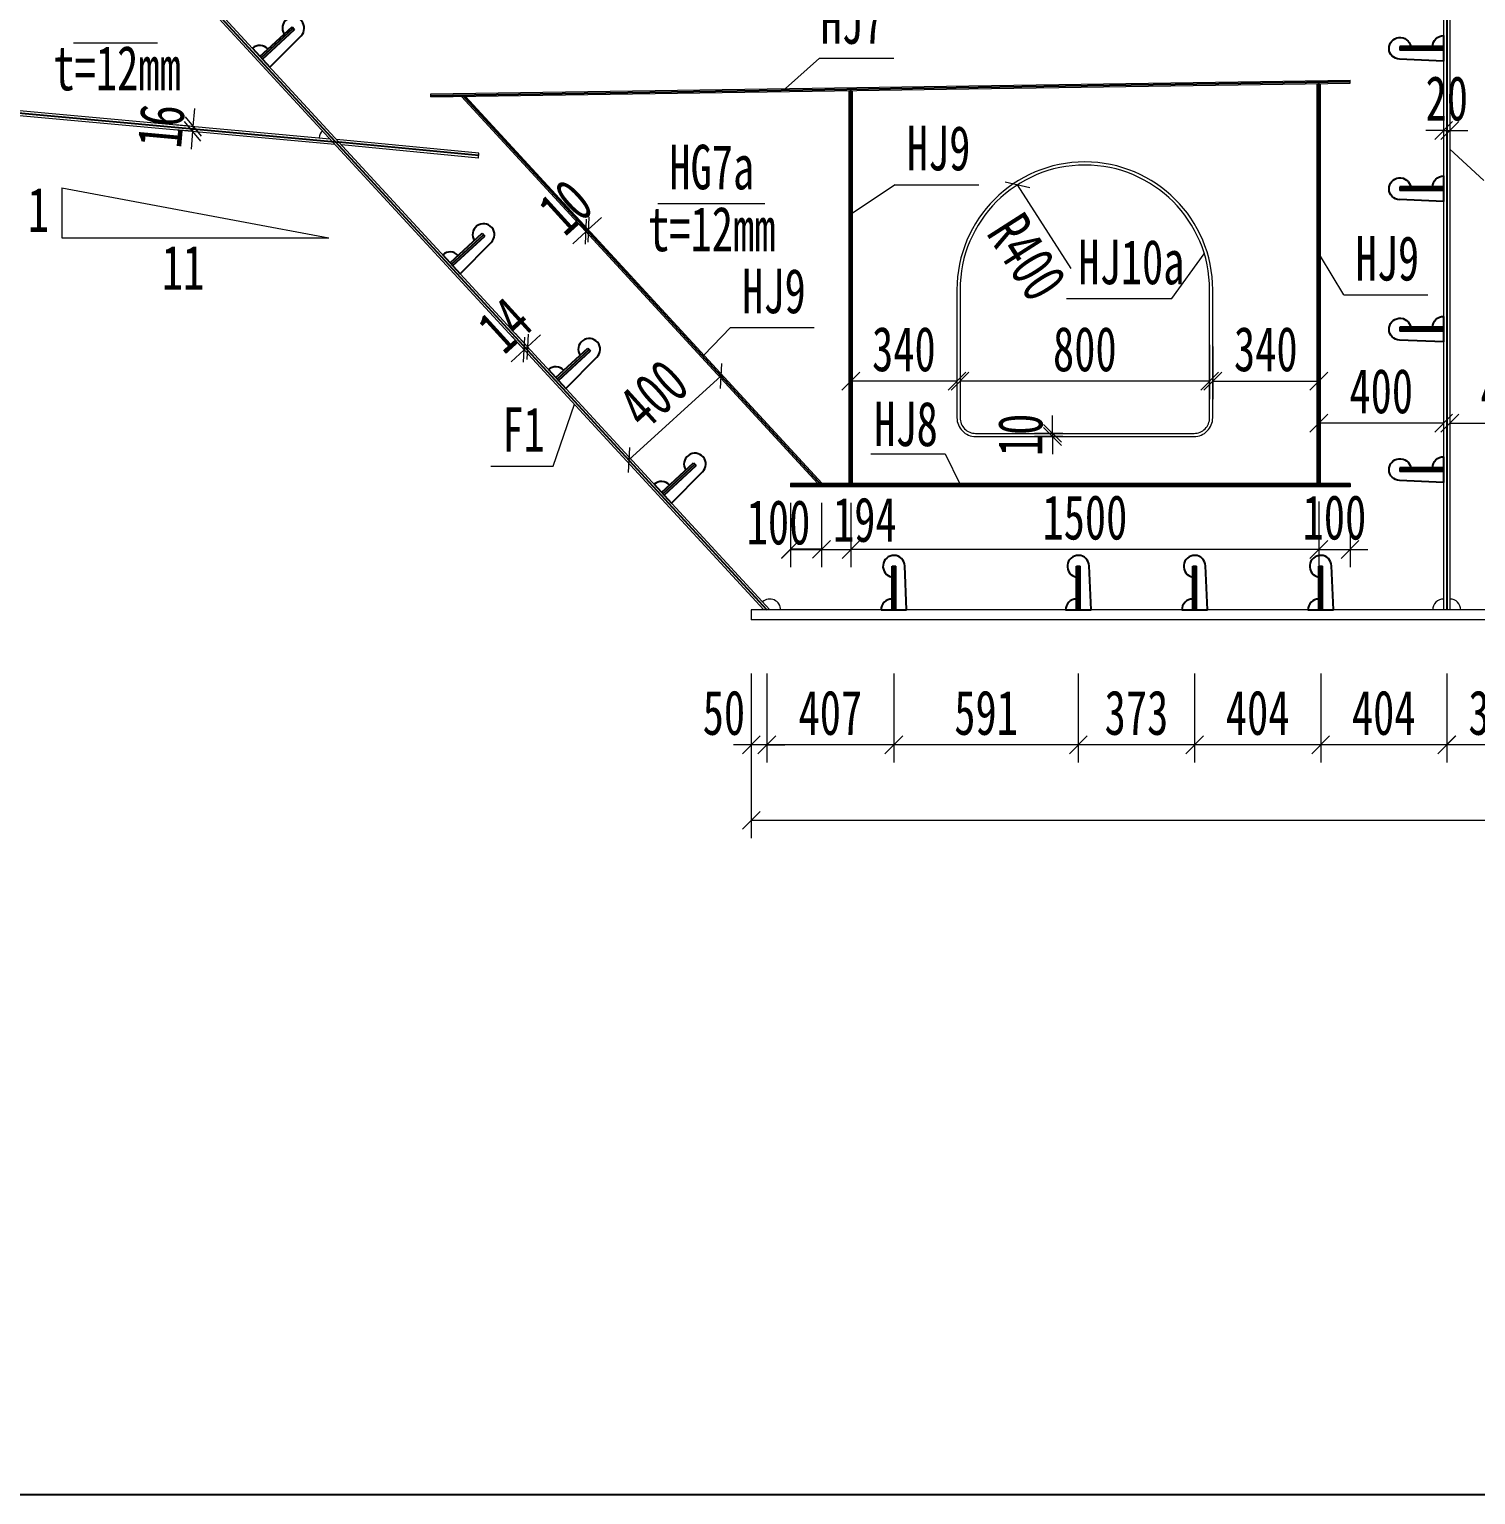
# Model space of a CAD drawing. Header units: millimetres. Extents: x 44597 to 300567, y -113054 to 73044.
# Drawn here: x 120877 to 125513, y -76511 to -71814 of the extents above; entities that cross this region are included whole.
import ezdxf
from ezdxf.enums import TextEntityAlignment as Align

# ---------------------------------------------------------------- set-up
doc = ezdxf.new("R2010")
doc.units = ezdxf.units.MM
doc.layers.get('Defpoints').update_dxf_attribs({"color": 8})
for name, color, linetype, lineweight in [('文字', 7, 'Continuous', 15), ('细实线', 4, 'Continuous', 15), ('钢板粗线', 1, 'Continuous', 25), ('钢板细线', 6, 'Continuous', 15)]:
    doc.layers.add(name, color=color, linetype=linetype, lineweight=lineweight)
doc.styles.add('111', font='', dxfattribs={"width": 0.7})
doc.styles.add('BM_Dim', font='', dxfattribs={"width": 0.85})
doc.styles.get('111').set_extended_font_data('仿宋_GB2312')
doc.styles.get('BM_Dim').set_extended_font_data('仿宋_GB2312')
doc.dimstyles.new('200', dxfattribs={"dimscale": 0, "dimtxt": 2.5, "dimasz": 1, "dimexe": 1, "dimexo": 1, "dimgap": 0.6, "dimtad": 1, "dimdec": 0, "dimdsep": 46, "dimtxsty": '111', "dimblk": 'OBLIQUE', "dimcen": 0, "dimclrd": 4, "dimclre": 4, "dimclrt": 4, "dimadec": 1, "dimazin": 2, "dimtfac": 1, "dimtdec": 0, "dimtix": 1, "dimtmove": 2, "dimatfit": 3, "dimfxl": 4, "dimfxlon": 1, "dimtolj": 1, "dimlwd": -1, "dimlwe": -1, "dimarcsym": 0})

# ---------------------------------------------------------------- blocks, each defined once
blk = doc.blocks.new('_Oblique')
at = {"color": 0, "linetype": 'ByBlock', "lineweight": -2}
blk.add_line((-0.5, -0.5), (0.5, 0.5), dxfattribs=at)
blk = doc.blocks.new('*D2415')
at = {"layer": 'Defpoints', "color": 0, "transparency": 16777216}
for p in [(125015.7, -73675.4), (125419.8, -73675.4), (125015.7, -74107.7)]:
    blk.add_point(p, dxfattribs=at)
at = {"layer": '细实线', "color": 4, "transparency": 16777216}
for p, q in [((125015.7, -73879.2), (125015.7, -74164.9)), ((125419.8, -73879.2), (125419.8, -74164.9)), ((125419.8, -74107.7), (125015.7, -74107.7))]:
    blk.add_line(p, q, dxfattribs=at)
at = {"layer": '细实线', "color": 4, "transparency": 16777216, "xscale": 57.14285714285715, "yscale": 57.14285714285715, "zscale": 57.14285714285715, "rotation": 180}
blk.add_blockref('_Oblique', (125015.7, -74107.7), dxfattribs=at)
at = {"layer": '细实线', "color": 4, "transparency": 16777216, "xscale": 57.14285714285715, "yscale": 57.14285714285715, "zscale": 57.14285714285715}
blk.add_blockref('_Oblique', (125419.8, -74107.7), dxfattribs=at)
at = {"layer": '细实线', "color": 4, "transparency": 16777216, "insert": (125217.8, -74005.5), "char_height": 142.86, "attachment_point": 5, "style": '111'}
blk.add_mtext('\\A1;404', dxfattribs=at)
blk = doc.blocks.new('*D2416')
at = {"layer": 'Defpoints', "color": 0, "transparency": 16777216}
for p in [(123190.6, -73707.4), (129257.9, -73695.8), (123190.6, -74349.9)]:
    blk.add_point(p, dxfattribs=at)
at = {"layer": '细实线', "color": 4, "transparency": 16777216}
for p, q in [((123190.6, -74121.3), (123190.6, -74407)), ((129257.9, -74121.3), (129257.9, -74407)), ((129257.9, -74349.9), (123190.6, -74349.9))]:
    blk.add_line(p, q, dxfattribs=at)
at = {"layer": '细实线', "color": 4, "transparency": 16777216, "xscale": 57.14285714285715, "yscale": 57.14285714285715, "zscale": 57.14285714285715, "rotation": 180}
blk.add_blockref('_Oblique', (123190.6, -74349.9), dxfattribs=at)
at = {"layer": '细实线', "color": 4, "transparency": 16777216, "xscale": 57.14285714285715, "yscale": 57.14285714285715, "zscale": 57.14285714285715}
blk.add_blockref('_Oblique', (129257.9, -74349.9), dxfattribs=at)
at = {"layer": '细实线', "color": 4, "transparency": 16777216, "insert": (126224.2, -74247.6), "char_height": 142.86, "attachment_point": 5, "style": '111'}
blk.add_mtext('\\A1;6067', dxfattribs=at)
blk = doc.blocks.new('*D2417')
at = {"layer": 'Defpoints', "color": 0, "transparency": 16777216}
for p in [(123315.9, -73275.4), (123415.9, -73275.4), (123315.9, -73480.9)]:
    blk.add_point(p, dxfattribs=at)
at = {"layer": '细实线', "color": 4, "transparency": 16777216}
for p, q in [((123315.9, -73332.5), (123315.9, -73538)), ((123415.9, -73332.5), (123415.9, -73538)), ((123415.9, -73480.9), (123315.9, -73480.9))]:
    blk.add_line(p, q, dxfattribs=at)
at = {"layer": '细实线', "color": 4, "transparency": 16777216, "xscale": 57.14285714285715, "yscale": 57.14285714285715, "zscale": 57.14285714285715, "rotation": 180}
blk.add_blockref('_Oblique', (123315.9, -73480.9), dxfattribs=at)
at = {"layer": '细实线', "color": 4, "transparency": 16777216, "xscale": 57.14285714285715, "yscale": 57.14285714285715, "zscale": 57.14285714285715}
blk.add_blockref('_Oblique', (123415.9, -73480.9), dxfattribs=at)
at = {"layer": '细实线', "color": 4, "transparency": 16777216, "insert": (123277.9, -73395.2), "char_height": 142.86, "attachment_point": 5, "style": '111'}
blk.add_mtext('\\A1;100', dxfattribs=at)
blk = doc.blocks.new('*D2421')
at = {"layer": 'Defpoints', "color": 0, "transparency": 16777216}
for p in [(124611.6, -73675.4), (125015.7, -73675.4), (124611.6, -74107.7)]:
    blk.add_point(p, dxfattribs=at)
at = {"layer": '细实线', "color": 4, "transparency": 16777216}
for p, q in [((124611.6, -73879.2), (124611.6, -74164.9)), ((125015.7, -73879.2), (125015.7, -74164.9)), ((125015.7, -74107.7), (124611.6, -74107.7))]:
    blk.add_line(p, q, dxfattribs=at)
at = {"layer": '细实线', "color": 4, "transparency": 16777216, "xscale": 57.14285714285715, "yscale": 57.14285714285715, "zscale": 57.14285714285715, "rotation": 180}
blk.add_blockref('_Oblique', (124611.6, -74107.7), dxfattribs=at)
at = {"layer": '细实线', "color": 4, "transparency": 16777216, "xscale": 57.14285714285715, "yscale": 57.14285714285715, "zscale": 57.14285714285715}
blk.add_blockref('_Oblique', (125015.7, -74107.7), dxfattribs=at)
at = {"layer": '细实线', "color": 4, "transparency": 16777216, "insert": (124813.7, -74005.5), "char_height": 142.86, "attachment_point": 5, "style": '111'}
blk.add_mtext('\\A1;404', dxfattribs=at)
blk = doc.blocks.new('12-140加劲 有过焊孔')
at = {"layer": 'Defpoints'}
blk.add_line((0, 0), (0, 140), dxfattribs=at)
at = {"layer": '钢板粗线', "color": 7}
for p, q in [((41, 0), (35, 141.5)), ((-6, 0), (-6, 140)), ((-6, 140), (6, 140)), ((6, 0), (6, 140)), ((-41, 0), (41, 0))]:
    blk.add_line(p, q, dxfattribs=at)
for centre, start, end in [((0, 140), 2.441, 260.1291), ((-6, 0), 90, 180)]:
    blk.add_arc(centre, 35, start, end, dxfattribs=at)
blk = doc.blocks.new('14-160加劲 有过焊孔')
at = {"layer": 'Defpoints'}
blk.add_line((38609.4, 31489.3), (38609.4, 31629.3), dxfattribs=at)
at = {"layer": '钢板粗线', "color": 7}
for p, q in [((38603.4, 31489.3), (38603.4, 31629.3)), ((38603.4, 31629.3), (38615.4, 31629.3)), ((38615.4, 31489.3), (38615.4, 31629.3)), ((38650.4, 31489.3), (38644.3, 31630.8)), ((38568.4, 31489.3), (38650.4, 31489.3))]:
    blk.add_line(p, q, dxfattribs=at)
for centre, start, end in [((38609.4, 31629.3), 2.441, 260.1291), ((38603.4, 31489.3), 90, 180)]:
    blk.add_arc(centre, 35, start, end, dxfattribs=at)
blk = doc.blocks.new('*D2426')
at = {"layer": 'Defpoints', "color": 0, "transparency": 16777216}
for p in [(122473.1, -72831.8), (122484, -72843.7), (122473.6, -72853.1)]:
    blk.add_point(p, dxfattribs=at)
at = {"layer": '细实线', "color": 4, "transparency": 16777216}
for p, q in [((122462.8, -72841.2), (122424.3, -72798.9)), ((122473.1, -72831.8), (122434.7, -72789.5)), ((122473.1, -72831.8), (122515.4, -72793.3)), ((122462.8, -72841.2), (122420.5, -72879.7)), ((122462.8, -72841.2), (122473.1, -72831.8))]:
    blk.add_line(p, q, dxfattribs=at)
at = {"layer": '细实线', "color": 4, "transparency": 16777216, "xscale": 57.14285714285715, "yscale": 57.14285714285715, "zscale": 57.14285714285715}
for p, rotation in [((122462.8, -72841.2), 42.30941180379739), ((122473.1, -72831.8), 222.3094118037974)]:
    blk.add_blockref('_Oblique', p, dxfattribs=dict(at, rotation=rotation))
at = {"layer": '细实线', "color": 4, "transparency": 16777216, "insert": (122400.2, -72762), "char_height": 142.86, "attachment_point": 5, "rotation": 42.3094, "style": '111'}
blk.add_mtext('\\A1;14', dxfattribs=at)
blk = doc.blocks.new('*D2427')
at = {"layer": 'Defpoints', "color": 0, "transparency": 16777216}
for p in [(122668.3, -72456.1), (122678.9, -72482.6), (122686.3, -72475.9)]:
    blk.add_point(p, dxfattribs=at)
at = {"layer": '细实线', "color": 4, "transparency": 16777216}
for p, q in [((122660.9, -72462.9), (122622.4, -72420.6)), ((122668.3, -72456.1), (122629.8, -72413.9)), ((122668.3, -72456.1), (122710.6, -72417.7)), ((122660.9, -72462.9), (122618.7, -72501.4)), ((122660.9, -72462.9), (122668.3, -72456.1))]:
    blk.add_line(p, q, dxfattribs=at)
at = {"layer": '细实线', "color": 4, "transparency": 16777216, "xscale": 57.14285714285715, "yscale": 57.14285714285715, "zscale": 57.14285714285715}
for p, rotation in [((122660.9, -72462.9), 42.3190985113926), ((122668.3, -72456.1), 222.3190985113926)]:
    blk.add_blockref('_Oblique', p, dxfattribs=dict(at, rotation=rotation))
at = {"layer": '细实线', "color": 4, "transparency": 16777216, "insert": (122595.8, -72383.9), "char_height": 142.86, "attachment_point": 5, "rotation": 42.3191, "style": '111'}
blk.add_mtext('\\A1;10', dxfattribs=at)
blk = doc.blocks.new('*D2428')
at = {"layer": 'Defpoints', "color": 0, "transparency": 16777216}
for p in [(123093.9, -72925.4), (123134.8, -72970.3), (122839.1, -73239.6)]:
    blk.add_point(p, dxfattribs=at)
at = {"layer": '细实线', "color": 4, "transparency": 16777216}
for p, q in [((123096.3, -72928.1), (123055.4, -72883.2)), ((122798.2, -73194.6), (123093.9, -72925.4)), ((122800.6, -73197.3), (122759.7, -73152.4))]:
    blk.add_line(p, q, dxfattribs=at)
at = {"layer": '细实线', "color": 4, "transparency": 16777216, "xscale": 57.14285714285715, "yscale": 57.14285714285715, "zscale": 57.14285714285715}
for p, rotation in [((123093.9, -72925.4), 42.31909851126888), ((122798.2, -73194.6), 222.3190985112689)]:
    blk.add_blockref('_Oblique', p, dxfattribs=dict(at, rotation=rotation))
at = {"layer": '细实线', "color": 4, "transparency": 16777216, "insert": (122877.2, -72984.4), "char_height": 142.86, "attachment_point": 5, "rotation": 42.3191, "style": '111'}
blk.add_mtext('\\A1;400', dxfattribs=at)
blk = doc.blocks.new('*D2429')
at = {"layer": 'Defpoints', "color": 0, "transparency": 16777216}
for p in [(123190.6, -73675.4), (123240.6, -73675.4), (123190.6, -74107.7)]:
    blk.add_point(p, dxfattribs=at)
at = {"layer": '细实线', "color": 4, "transparency": 16777216}
for p, q in [((123190.6, -73879.2), (123190.6, -74164.9)), ((123240.6, -73879.2), (123240.6, -74164.9)), ((123190.6, -74107.7), (123133.4, -74107.7)), ((123240.6, -74107.7), (123190.6, -74107.7)), ((123240.6, -74107.7), (123297.7, -74107.7))]:
    blk.add_line(p, q, dxfattribs=at)
at = {"layer": '细实线', "color": 4, "transparency": 16777216, "xscale": 57.14285714285715, "yscale": 57.14285714285715, "zscale": 57.14285714285715}
blk.add_blockref('_Oblique', (123190.6, -74107.7), dxfattribs=at)
at = {"layer": '细实线', "color": 4, "transparency": 16777216, "xscale": 57.14285714285715, "yscale": 57.14285714285715, "zscale": 57.14285714285715, "rotation": 180}
blk.add_blockref('_Oblique', (123240.6, -74107.7), dxfattribs=at)
at = {"layer": '细实线', "color": 4, "transparency": 16777216, "insert": (123102.9, -74005.5), "char_height": 142.86, "attachment_point": 5, "style": '111'}
blk.add_mtext('\\A1;50', dxfattribs=at)
blk = doc.blocks.new('*D2434')
at = {"layer": 'Defpoints', "color": 0, "transparency": 16777216}
for p in [(121400.1, -72141.3), (121431.1, -72144.1), (121432.5, -72128.2)]:
    blk.add_point(p, dxfattribs=at)
at = {"layer": '细实线', "color": 4, "transparency": 16777216}
for p, q in [((121401.5, -72125.4), (121406.7, -72068.5)), ((121400.1, -72141.3), (121343.2, -72136.1)), ((121401.5, -72125.4), (121344.6, -72120.2)), ((121400.1, -72141.3), (121394.9, -72198.2)), ((121401.5, -72125.4), (121400.1, -72141.3))]:
    blk.add_line(p, q, dxfattribs=at)
at = {"layer": '细实线', "color": 4, "transparency": 16777216, "xscale": 57.14285714285715, "yscale": 57.14285714285715, "zscale": 57.14285714285715}
for p, rotation in [((121401.5, -72125.4), 264.7955185572365), ((121400.1, -72141.3), 84.79551855723649)]:
    blk.add_blockref('_Oblique', p, dxfattribs=dict(at, rotation=rotation))
at = {"layer": '细实线', "color": 4, "transparency": 16777216, "insert": (121299, -72124.1), "char_height": 142.86, "attachment_point": 5, "rotation": 84.7955, "style": '111'}
blk.add_mtext('\\A1;16', dxfattribs=at)
blk = doc.blocks.new('*D2440')
at = {"layer": 'Defpoints', "color": 0, "transparency": 16777216}
for p in [(125009.8, -73270.4), (123510.1, -73275.4), (123510.1, -73481.7)]:
    blk.add_point(p, dxfattribs=at)
at = {"layer": '细实线', "color": 4, "transparency": 16777216}
for p, q in [((123510.1, -73332.5), (123510.1, -73538.8)), ((125009.8, -73327.5), (125009.8, -73538.8)), ((125009.8, -73481.7), (123510.1, -73481.7))]:
    blk.add_line(p, q, dxfattribs=at)
at = {"layer": '细实线', "color": 4, "transparency": 16777216, "xscale": 57.14285714285715, "yscale": 57.14285714285715, "zscale": 57.14285714285715, "rotation": 180}
blk.add_blockref('_Oblique', (123510.1, -73481.7), dxfattribs=at)
at = {"layer": '细实线', "color": 4, "transparency": 16777216, "xscale": 57.14285714285715, "yscale": 57.14285714285715, "zscale": 57.14285714285715}
blk.add_blockref('_Oblique', (125009.8, -73481.7), dxfattribs=at)
at = {"layer": '细实线', "color": 4, "transparency": 16777216, "insert": (124259.9, -73379.4), "char_height": 142.86, "attachment_point": 5, "style": '111'}
blk.add_mtext('\\A1;1500', dxfattribs=at)
blk = doc.blocks.new('*D2441')
at = {"layer": 'Defpoints', "color": 0, "transparency": 16777216}
for p in [(123315.9, -73275.4), (123510.1, -73275.4), (123510.1, -73481.7)]:
    blk.add_point(p, dxfattribs=at)
at = {"layer": '细实线', "color": 4, "transparency": 16777216}
for p, q in [((123315.9, -73332.5), (123315.9, -73538.8)), ((123510.1, -73332.5), (123510.1, -73538.8)), ((123315.9, -73481.7), (123510.1, -73481.7))]:
    blk.add_line(p, q, dxfattribs=at)
at = {"layer": '细实线', "color": 4, "transparency": 16777216, "xscale": 57.14285714285715, "yscale": 57.14285714285715, "zscale": 57.14285714285715, "rotation": 180}
blk.add_blockref('_Oblique', (123315.9, -73481.7), dxfattribs=at)
at = {"layer": '细实线', "color": 4, "transparency": 16777216, "xscale": 57.14285714285715, "yscale": 57.14285714285715, "zscale": 57.14285714285715}
blk.add_blockref('_Oblique', (123510.1, -73481.7), dxfattribs=at)
at = {"layer": '细实线', "color": 4, "transparency": 16777216, "insert": (123554.7, -73386.8), "char_height": 142.86, "attachment_point": 5, "style": '111'}
blk.add_mtext('\\A1;194', dxfattribs=at)
blk = doc.blocks.new('*D2442')
at = {"layer": 'Defpoints', "color": 0, "transparency": 16777216}
for p in [(124238.8, -73675.4), (124611.6, -73675.4), (124238.8, -74107.7)]:
    blk.add_point(p, dxfattribs=at)
at = {"layer": '细实线', "color": 4, "transparency": 16777216}
for p, q in [((124238.8, -73879.2), (124238.8, -74164.9)), ((124611.6, -73879.2), (124611.6, -74164.9)), ((124611.6, -74107.7), (124238.8, -74107.7))]:
    blk.add_line(p, q, dxfattribs=at)
at = {"layer": '细实线', "color": 4, "transparency": 16777216, "xscale": 57.14285714285715, "yscale": 57.14285714285715, "zscale": 57.14285714285715, "rotation": 180}
blk.add_blockref('_Oblique', (124238.8, -74107.7), dxfattribs=at)
at = {"layer": '细实线', "color": 4, "transparency": 16777216, "xscale": 57.14285714285715, "yscale": 57.14285714285715, "zscale": 57.14285714285715}
blk.add_blockref('_Oblique', (124611.6, -74107.7), dxfattribs=at)
at = {"layer": '细实线', "color": 4, "transparency": 16777216, "insert": (124425.2, -74005.5), "char_height": 142.86, "attachment_point": 5, "style": '111'}
blk.add_mtext('\\A1;373', dxfattribs=at)
blk = doc.blocks.new('*D2443')
at = {"layer": 'Defpoints', "color": 0, "transparency": 16777216}
for p in [(123647.7, -73675.4), (124238.8, -73675.4), (123647.7, -74107.7)]:
    blk.add_point(p, dxfattribs=at)
at = {"layer": '细实线', "color": 4, "transparency": 16777216}
for p, q in [((123647.7, -73879.2), (123647.7, -74164.9)), ((124238.8, -73879.2), (124238.8, -74164.9)), ((124238.8, -74107.7), (123647.7, -74107.7))]:
    blk.add_line(p, q, dxfattribs=at)
at = {"layer": '细实线', "color": 4, "transparency": 16777216, "xscale": 57.14285714285715, "yscale": 57.14285714285715, "zscale": 57.14285714285715, "rotation": 180}
blk.add_blockref('_Oblique', (123647.7, -74107.7), dxfattribs=at)
at = {"layer": '细实线', "color": 4, "transparency": 16777216, "xscale": 57.14285714285715, "yscale": 57.14285714285715, "zscale": 57.14285714285715}
blk.add_blockref('_Oblique', (124238.8, -74107.7), dxfattribs=at)
at = {"layer": '细实线', "color": 4, "transparency": 16777216, "insert": (123943.3, -74005.5), "char_height": 142.86, "attachment_point": 5, "style": '111'}
blk.add_mtext('\\A1;591', dxfattribs=at)
blk = doc.blocks.new('*D2444')
at = {"layer": 'Defpoints', "color": 0, "transparency": 16777216}
for p in [(123240.6, -73675.4), (123647.7, -73675.4), (123240.6, -74107.7)]:
    blk.add_point(p, dxfattribs=at)
at = {"layer": '细实线', "color": 4, "transparency": 16777216}
for p, q in [((123240.6, -73879.2), (123240.6, -74164.9)), ((123647.7, -73879.2), (123647.7, -74164.9)), ((123647.7, -74107.7), (123240.6, -74107.7))]:
    blk.add_line(p, q, dxfattribs=at)
at = {"layer": '细实线', "color": 4, "transparency": 16777216, "xscale": 57.14285714285715, "yscale": 57.14285714285715, "zscale": 57.14285714285715, "rotation": 180}
blk.add_blockref('_Oblique', (123240.6, -74107.7), dxfattribs=at)
at = {"layer": '细实线', "color": 4, "transparency": 16777216, "xscale": 57.14285714285715, "yscale": 57.14285714285715, "zscale": 57.14285714285715}
blk.add_blockref('_Oblique', (123647.7, -74107.7), dxfattribs=at)
at = {"layer": '细实线', "color": 4, "transparency": 16777216, "insert": (123444.1, -74005.5), "char_height": 142.86, "attachment_point": 5, "style": '111'}
blk.add_mtext('\\A1;407', dxfattribs=at)
blk = doc.blocks.new('*D2492')
at = {"layer": 'Defpoints', "color": 0, "transparency": 16777216}
for p in [(-4854.9, -1429.4), (-4454.9, -1429.4), (-4454.9, -1668.6)]:
    blk.add_point(p, dxfattribs=at)
at = {"layer": '细实线', "color": 4, "transparency": 16777216}
for p, q in [((-4854.9, -1486.6), (-4854.9, -1725.7)), ((-4454.9, -1486.6), (-4454.9, -1725.7)), ((-4854.9, -1668.6), (-4454.9, -1668.6))]:
    blk.add_line(p, q, dxfattribs=at)
at = {"layer": '细实线', "color": 4, "transparency": 16777216, "xscale": 57.14285714285715, "yscale": 57.14285714285715, "zscale": 57.14285714285715, "rotation": 180}
blk.add_blockref('_Oblique', (-4854.9, -1668.6), dxfattribs=at)
at = {"layer": '细实线', "color": 4, "transparency": 16777216, "xscale": 57.14285714285715, "yscale": 57.14285714285715, "zscale": 57.14285714285715}
blk.add_blockref('_Oblique', (-4454.9, -1668.6), dxfattribs=at)
at = {"layer": '细实线', "color": 4, "transparency": 16777216, "insert": (-4654.9, -1566.3), "char_height": 142.86, "attachment_point": 5, "style": '111'}
blk.add_mtext('\\A1;400', dxfattribs=at)
blk = doc.blocks.new('*D2493')
at = {"layer": 'Defpoints', "color": 0, "transparency": 16777216}
for p in [(-4874.9, -671.8), (-4854.9, -679.2), (-4854.9, -730.4)]:
    blk.add_point(p, dxfattribs=at)
at = {"layer": '细实线', "color": 4, "transparency": 16777216}
for p, q in [((-4874.9, -730.4), (-4932.1, -730.4)), ((-4874.9, -729), (-4874.9, -787.5)), ((-4874.9, -730.4), (-4854.9, -730.4)), ((-4854.9, -730.4), (-4854.9, -787.5)), ((-4854.9, -730.4), (-4797.8, -730.4))]:
    blk.add_line(p, q, dxfattribs=at)
at = {"layer": '细实线', "color": 4, "transparency": 16777216, "xscale": 57.14285714285715, "yscale": 57.14285714285715, "zscale": 57.14285714285715}
blk.add_blockref('_Oblique', (-4874.9, -730.4), dxfattribs=at)
at = {"layer": '细实线', "color": 4, "transparency": 16777216, "xscale": 57.14285714285715, "yscale": 57.14285714285715, "zscale": 57.14285714285715, "rotation": 180}
blk.add_blockref('_Oblique', (-4854.9, -730.4), dxfattribs=at)
at = {"layer": '细实线', "color": 4, "transparency": 16777216, "insert": (-4864.9, -628.1), "char_height": 142.86, "attachment_point": 5, "style": '111'}
blk.add_mtext('\\A1;20', dxfattribs=at)
blk = doc.blocks.new('*D2494')
at = {"layer": 'Defpoints', "color": 0, "transparency": 16777216}
for p in [(-4864.9, -2267.1), (-4521.9, -2267.1), (-4864.9, -2699.4)]:
    blk.add_point(p, dxfattribs=at)
at = {"layer": '细实线', "color": 4, "transparency": 16777216}
for p, q in [((-4864.9, -2470.8), (-4864.9, -2756.6)), ((-4521.9, -2470.8), (-4521.9, -2756.6)), ((-4521.9, -2699.4), (-4864.9, -2699.4))]:
    blk.add_line(p, q, dxfattribs=at)
at = {"layer": '细实线', "color": 4, "transparency": 16777216, "xscale": 57.14285714285715, "yscale": 57.14285714285715, "zscale": 57.14285714285715, "rotation": 180}
blk.add_blockref('_Oblique', (-4864.9, -2699.4), dxfattribs=at)
at = {"layer": '细实线', "color": 4, "transparency": 16777216, "xscale": 57.14285714285715, "yscale": 57.14285714285715, "zscale": 57.14285714285715}
blk.add_blockref('_Oblique', (-4521.9, -2699.4), dxfattribs=at)
at = {"layer": '细实线', "color": 4, "transparency": 16777216, "insert": (-4693.4, -2597.2), "char_height": 142.86, "attachment_point": 5, "style": '111'}
blk.add_mtext('\\A1;343', dxfattribs=at)
blk = doc.blocks.new('*D2451')
at = {"layer": 'Defpoints', "color": 0, "transparency": 16777216}
for p in [(125009.8, -73275.4), (125109.8, -73275.4), (125109.8, -73481.7)]:
    blk.add_point(p, dxfattribs=at)
at = {"layer": '细实线', "color": 4, "transparency": 16777216}
for p, q in [((125009.8, -73332.5), (125009.8, -73538.8)), ((125109.8, -73332.5), (125109.8, -73538.8)), ((125009.8, -73481.7), (124952.7, -73481.7)), ((125009.8, -73481.7), (125109.8, -73481.7)), ((125109.8, -73481.7), (125167, -73481.7))]:
    blk.add_line(p, q, dxfattribs=at)
at = {"layer": '细实线', "color": 4, "transparency": 16777216, "xscale": 57.14285714285715, "yscale": 57.14285714285715, "zscale": 57.14285714285715}
blk.add_blockref('_Oblique', (125009.8, -73481.7), dxfattribs=at)
at = {"layer": '细实线', "color": 4, "transparency": 16777216, "xscale": 57.14285714285715, "yscale": 57.14285714285715, "zscale": 57.14285714285715, "rotation": 180}
blk.add_blockref('_Oblique', (125109.8, -73481.7), dxfattribs=at)
at = {"layer": '细实线', "color": 4, "transparency": 16777216, "insert": (125059.8, -73379.4), "char_height": 142.86, "attachment_point": 5, "style": '111'}
blk.add_mtext('\\A1;100', dxfattribs=at)
blk = doc.blocks.new('*D2455')
at = {"layer": 'Defpoints', "color": 0, "transparency": 16777216}
for p in [(124669.8, -72773.4), (125009.8, -72767.1), (125009.8, -72942.3)]:
    blk.add_point(p, dxfattribs=at)
at = {"layer": '细实线', "color": 4, "transparency": 16777216}
for p, q in [((124669.8, -72830.6), (124669.8, -72999.5)), ((125009.8, -72824.2), (125009.8, -72999.5)), ((124669.8, -72942.3), (125009.8, -72942.3))]:
    blk.add_line(p, q, dxfattribs=at)
at = {"layer": '细实线', "color": 4, "transparency": 16777216, "xscale": 57.14285714285715, "yscale": 57.14285714285715, "zscale": 57.14285714285715, "rotation": 180}
blk.add_blockref('_Oblique', (124669.8, -72942.3), dxfattribs=at)
at = {"layer": '细实线', "color": 4, "transparency": 16777216, "xscale": 57.14285714285715, "yscale": 57.14285714285715, "zscale": 57.14285714285715}
blk.add_blockref('_Oblique', (125009.8, -72942.3), dxfattribs=at)
at = {"layer": '细实线', "color": 4, "transparency": 16777216, "insert": (124839.8, -72840.1), "char_height": 142.86, "attachment_point": 5, "style": '111'}
blk.add_mtext('\\A1;340', dxfattribs=at)
blk = doc.blocks.new('*D2456')
at = {"layer": 'Defpoints', "color": 0, "transparency": 16777216}
for p in [(123859.8, -72775), (124659.8, -72768.7), (123859.8, -72942.3)]:
    blk.add_point(p, dxfattribs=at)
at = {"layer": '细实线', "color": 4, "transparency": 16777216}
for p, q in [((123859.8, -72832.1), (123859.8, -72999.5)), ((124659.8, -72825.8), (124659.8, -72999.5)), ((124659.8, -72942.3), (123859.8, -72942.3))]:
    blk.add_line(p, q, dxfattribs=at)
at = {"layer": '细实线', "color": 4, "transparency": 16777216, "xscale": 57.14285714285715, "yscale": 57.14285714285715, "zscale": 57.14285714285715, "rotation": 180}
blk.add_blockref('_Oblique', (123859.8, -72942.3), dxfattribs=at)
at = {"layer": '细实线', "color": 4, "transparency": 16777216, "xscale": 57.14285714285715, "yscale": 57.14285714285715, "zscale": 57.14285714285715}
blk.add_blockref('_Oblique', (124659.8, -72942.3), dxfattribs=at)
at = {"layer": '细实线', "color": 4, "transparency": 16777216, "insert": (124259.8, -72840.1), "char_height": 142.86, "attachment_point": 5, "style": '111'}
blk.add_mtext('\\A1;800', dxfattribs=at)
blk = doc.blocks.new('*D2457')
at = {"layer": 'Defpoints', "color": 0, "transparency": 16777216}
for p in [(123509.8, -72767.1), (123849.8, -72773.4), (123509.8, -72942.3)]:
    blk.add_point(p, dxfattribs=at)
at = {"layer": '细实线', "color": 4, "transparency": 16777216}
for p, q in [((123509.8, -72824.2), (123509.8, -72999.5)), ((123849.8, -72830.6), (123849.8, -72999.5)), ((123849.8, -72942.3), (123509.8, -72942.3))]:
    blk.add_line(p, q, dxfattribs=at)
at = {"layer": '细实线', "color": 4, "transparency": 16777216, "xscale": 57.14285714285715, "yscale": 57.14285714285715, "zscale": 57.14285714285715, "rotation": 180}
blk.add_blockref('_Oblique', (123509.8, -72942.3), dxfattribs=at)
at = {"layer": '细实线', "color": 4, "transparency": 16777216, "xscale": 57.14285714285715, "yscale": 57.14285714285715, "zscale": 57.14285714285715}
blk.add_blockref('_Oblique', (123849.8, -72942.3), dxfattribs=at)
at = {"layer": '细实线', "color": 4, "transparency": 16777216, "insert": (123679.8, -72840.1), "char_height": 142.86, "attachment_point": 5, "style": '111'}
blk.add_mtext('\\A1;340', dxfattribs=at)
blk = doc.blocks.new('*D2458')
at = {"layer": 'Defpoints', "color": 0, "transparency": 16777216}
for p in [(124155.9, -73119.4), (124246, -73109.4), (124246, -73119.4)]:
    blk.add_point(p, dxfattribs=at)
at = {"layer": '细实线', "color": 4, "transparency": 16777216}
for p, q in [((124155.9, -73109.4), (124155.9, -73052.3)), ((124188.8, -73109.4), (124098.7, -73109.4)), ((124188.8, -73119.4), (124098.7, -73119.4)), ((124155.9, -73109.4), (124155.9, -73119.4)), ((124155.9, -73119.4), (124155.9, -73176.5))]:
    blk.add_line(p, q, dxfattribs=at)
at = {"layer": '细实线', "color": 4, "transparency": 16777216, "xscale": 57.14285714285715, "yscale": 57.14285714285715, "zscale": 57.14285714285715}
for p, rotation in [((124155.9, -73109.4), 270), ((124155.9, -73119.4), 90)]:
    blk.add_blockref('_Oblique', p, dxfattribs=dict(at, rotation=rotation))
at = {"layer": '细实线', "color": 4, "transparency": 16777216, "insert": (124053.6, -73114.4), "char_height": 142.86, "attachment_point": 5, "rotation": 90, "style": '111'}
blk.add_mtext('\\A1;10', dxfattribs=at)
blk = doc.blocks.new('*D2459')
at = {"layer": 'Defpoints', "color": 0, "transparency": 16777216}
for p in [(125009.8, -72794), (125409.8, -72829.3), (125009.8, -73076.9)]:
    blk.add_point(p, dxfattribs=at)
at = {"layer": '细实线', "color": 4, "transparency": 16777216}
for p, q in [((125009.8, -72851.2), (125009.8, -73134.1)), ((125409.8, -72886.4), (125409.8, -73134.1)), ((125409.8, -73076.9), (125009.8, -73076.9))]:
    blk.add_line(p, q, dxfattribs=at)
at = {"layer": '细实线', "color": 4, "transparency": 16777216, "xscale": 57.14285714285715, "yscale": 57.14285714285715, "zscale": 57.14285714285715, "rotation": 180}
blk.add_blockref('_Oblique', (125009.8, -73076.9), dxfattribs=at)
at = {"layer": '细实线', "color": 4, "transparency": 16777216, "xscale": 57.14285714285715, "yscale": 57.14285714285715, "zscale": 57.14285714285715}
blk.add_blockref('_Oblique', (125409.8, -73076.9), dxfattribs=at)
at = {"layer": '细实线', "color": 4, "transparency": 16777216, "insert": (125209.8, -72974.7), "char_height": 142.86, "attachment_point": 5, "style": '111'}
blk.add_mtext('\\A1;400', dxfattribs=at)
blk = doc.blocks.new('eee')
at = {"layer": 'Defpoints', "color": 8}
blk.add_line((-4864.9, -88.3), (-4864.9, -2267.1), dxfattribs=at)
at = {"layer": '细实线'}
blk.add_line((-4746.6, -890.1), (-4854.9, -790.5), dxfattribs=at)
at = {"layer": '钢板细线', "color": 3}
for p, q in [((-4874.9, -88.2), (-4874.9, -2267.1)), ((-4854.9, -88.3), (-4854.9, -2267.1))]:
    blk.add_line(p, q, dxfattribs=at)
at = {"layer": '钢板细线'}
for centre, start, end in [((-4874.9, -2267.1), 90, 180), ((-4854.9, -2267.1), 0, 90)]:
    blk.add_arc(centre, 35, start, end, dxfattribs=at)
at = {"layer": '钢板细线', "xscale": -1}
for p, rotation in [((26614.4, 38142.3), 90.0000000000042), ((26614.4, 37692.3), 90.0000000000042), ((26614.4, 37242.3), 90.0000000000042), ((26614.4, 36792.3), 90.00000000000422)]:
    blk.add_blockref('14-160加劲 有过焊孔', p, dxfattribs=dict(at, rotation=rotation))
at = {"layer": '细实线'}
for base, p1, p2, picture, middle in [((-4854.9, -730.4), (-4874.9, -671.8), (-4854.9, -679.2), '*D2493', (-4864.9, -628.1)), ((-4454.9, -1668.6), (-4854.9, -1429.4), (-4454.9, -1429.4), '*D2492', (-4654.9, -1566.3)), ((-4864.9, -2699.4), (-4521.9, -2267.1), (-4864.9, -2267.1), '*D2494', (-4693.4, -2597.2))]:
    dim = blk.add_linear_dim(base=base, p1=p1, p2=p2, dimstyle='200', override={"dimscale": 57.142857, "dimblk": 'Oblique'}, dxfattribs=at)
    dim.commit()
    dim.dimension.update_dxf_attribs({"geometry": picture, "text_midpoint": middle})

msp = doc.modelspace()

# ---------------------------------------------------------------- linework, layer by layer
at = {"layer": 'Defpoints'}
for p, q in [((121179.8, -71438.2), (123240.6, -73675.4)), ((117979.9, -71821.8), (121868.9, -72176)), ((122263.9, -72024.7), (123415.9, -73275.4)), ((122316.9, -72218.9), (121868.9, -72176))]:
    msp.add_line(p, q, dxfattribs=at)
at = {"layer": 'Defpoints', "color": 8}
for p, q in [((122163.9, -72026.2), (125109.8, -71982)), ((125009.8, -73275.4), (125009.8, -71983.5)), ((123509.8, -73275.4), (123509.8, -72006)), ((125109.8, -73275.4), (123315.9, -73275.4))]:
    msp.add_line(p, q, dxfattribs=at)
at = {"layer": 'Defpoints'}
msp.add_lwpolyline([(113566.6, -61894.1), (135566.6, -61894.1), (135566.6, -76511.3), (113566.6, -76511.3)], close=True, dxfattribs=at)
at = {"layer": '细实线'}
for p, q in [((121018.5, -71857.4), (121287.3, -71857.4)), ((123409.5, -71906.8), (123300.7, -72004.1)), ((123409.5, -71906.8), (123647.4, -71906.8)), ((120980.6, -72322.9), (121836.1, -72482.9)), ((120980.6, -72322.9), (120980.6, -72482.9)), ((123651.5, -72312.4), (123515.1, -72404.1)), ((123651.5, -72312.4), (123920.3, -72312.4)), ((122891.1, -72373), (123233.9, -72373)), ((120980.6, -72482.9), (121836.1, -72482.9)), ((124538.2, -72677.3), (124642.7, -72533.5)), ((125089.9, -72665.4), (125014.8, -72541.8)), ((124201.4, -72677.3), (124538.2, -72677.3)), ((125089.9, -72665.4), (125358.7, -72665.4)), ((123123.8, -72770.3), (123038.7, -72858.5)), ((123123.8, -72770.3), (123392.5, -72770.3)), ((122555.3, -73214.2), (122623.7, -73016)), ((123573.9, -73175.5), (123811.9, -73175.5)), ((123811.9, -73175.5), (123859.8, -73273.1)), ((122355.8, -73214.2), (122555.3, -73214.2))]:
    msp.add_line(p, q, dxfattribs=at)
at = {"layer": '细实线', "color": 4}
msp.add_line((124216.4, -72581.4), (124044.4, -72312.4), dxfattribs=at)
at = {"layer": '钢板细线'}
for p, q in [((121185.1, -71454.2), (123231, -73675.4)), ((121204.3, -71454.4), (123250.1, -73675.4)), ((117991.9, -71814.8), (121840.1, -72165.3)), ((117991.9, -71830.9), (121856.2, -72182.9)), ((122163.8, -72021.2), (125109.7, -71977)), ((122164, -72031.2), (125109.9, -71987)), ((125004.8, -73270.4), (125004.8, -71988.6)), ((125014.8, -73270.4), (125014.8, -71988.4)), ((125109.9, -71987), (125109.7, -71977)), ((122164, -72031.2), (122163.8, -72021.2)), ((122261.7, -72029.7), (123404.5, -73270.4)), ((122275.1, -72029.5), (123418.1, -73270.4)), ((123504.8, -73270.4), (123504.8, -72011.1)), ((123514.8, -73270.4), (123514.8, -72010.9)), ((123315.9, -73270.4), (123315.9, -73280.4)), ((125109.8, -73270.4), (123315.9, -73270.4)), ((125109.8, -73270.4), (125109.8, -73280.4)), ((125109.8, -73280.4), (123315.9, -73280.4)), ((129257.9, -73675.4), (123190.6, -73675.4)), ((123190.6, -73675.4), (123190.6, -73707.4)), ((129257.9, -73707.4), (123190.6, -73707.4))]:
    msp.add_line(p, q, dxfattribs=at)
at = {"layer": '钢板细线', "color": 7}
for p, q in [((122317.6, -72210.9), (121860.8, -72167.2)), ((122316.1, -72226.9), (121877.1, -72184.8)), ((122316.1, -72226.9), (122317.6, -72210.9))]:
    msp.add_line(p, q, dxfattribs=at)
at = {"layer": '钢板细线'}
for points in [[(123909.8, -73119.4), (124609.8, -73119.4, 0.414214), (124669.8, -73059.4), (124669.8, -72649.4, 1), (123849.8, -72649.4), (123849.8, -73059.4, 0.414214)], [(123909.8, -73109.4), (124609.8, -73109.4, 0.414214), (124659.8, -73059.4), (124659.8, -72649.4, 1), (123859.8, -72649.4), (123859.8, -73059.4, 0.414214)]]:
    msp.add_lwpolyline(points, format="xyb", close=True, dxfattribs=at)
for centre, start, end in [((121840.1, -72165.3), 132.6489, 174.8359), ((123250.1, -73675.4), 0, 132.5863)]:
    msp.add_arc(centre, 35, start, end, dxfattribs=at)

# ---------------------------------------------------------------- block references
at = {"layer": '细实线'}
msp.add_blockref('eee', (130284.8, -71408.3), dxfattribs=at)
at = {"layer": '细实线', "color": 4, "xscale": 57.14285714285714, "yscale": 57.14285714285714, "zscale": 57.14285714285714, "rotation": 302.5831107516607}
msp.add_blockref('_Oblique', (124044.4, -72312.4), dxfattribs=at)
at = {"layer": '钢板细线'}
for name, p, rotation in [('14-160加劲 有过焊孔', (72300.7, -64841.6), 312.6489191297557), ('14-160加劲 有过焊孔', (72910.5, -65503.6), 312.6489191297741), ('14-160加劲 有过焊孔', (73249.2, -65871.4), 312.6489191297599), ('14-160加劲 有过焊孔', (73588, -66239.1), 312.6489191297599), ('12-140加劲 有过焊孔', (123647.7, -73675.4), 359.9999999999936), ('12-140加劲 有过焊孔', (124238.8, -73675.4), 359.9999999999936), ('12-140加劲 有过焊孔', (124611.6, -73675.4), 359.9999999999936), ('12-140加劲 有过焊孔', (125015.7, -73675.4), 359.9999999999936)]:
    msp.add_blockref(name, p, dxfattribs=dict(at, rotation=rotation))

# ---------------------------------------------------------------- texts
at = {"layer": '文字', "style": 'BM_Dim', "width": 0.7}
for s, height, p in [('HJ7', 142.86, (123514.4, -71903.7)), ('t=12mm', 142.86, (121158, -72052.7)), ('HJ9', 142.86, (123791, -72309.3)), ('HG7a', 142.86, (123064.1, -72370)), ('1', 142.9, (120905.6, -72506.9)), ('t=12mm', 142.86, (123064.1, -72568.4)), ('11', 142.86, (121369.2, -72692.1)), ('HJ10a', 142.86, (124409, -72674.2)), ('HJ9', 142.86, (125229.4, -72662.4)), ('HJ9', 142.86, (123263.3, -72767.2)), ('F1', 142.86, (122460.7, -73211.2)), ('HJ8', 142.86, (123686.5, -73193.2))]:
    msp.add_text(s, height=height, dxfattribs=at).set_placement(p, align=Align.BOTTOM_CENTER)
at = {"layer": '细实线', "color": 4, "insert": (124074, -72544.6), "char_height": 142.86, "attachment_point": 5, "rotation": 302.5831, "style": '111'}
msp.add_mtext('\\A1;R400', dxfattribs=at)

# ---------------------------------------------------------------- dimensions: what is measured, and where the dimension line sits
at = {"layer": '细实线'}
for p1, p2, distance, picture, middle in [((121432.5, -72128.2), (121431.1, -72144.1), -31.1, '*D2434', (121299, -72124.1)), ((122678.9, -72482.6), (122686.3, -72475.9), 26.7, '*D2427', (122595.8, -72383.9)), ((122473.6, -72853.1), (122484, -72843.7), 16.1, '*D2426', (122400.2, -72762)), ((122839.1, -73239.6), (123134.8, -72970.3), 60.7, '*D2428', (122877.2, -72984.4))]:
    dim = msp.add_aligned_dim(p1=p1, p2=p2, distance=distance, dimstyle='200', override={"dimscale": 57.142857, "dimblk": 'Oblique'}, dxfattribs=at)
    dim.commit()
    dim.dimension.update_dxf_attribs({"geometry": picture, "text_midpoint": middle})
for base, p1, p2, override, picture, middle in [((123509.8, -72942.3), (123849.8, -72773.4), (123509.8, -72767.1), {"dimscale": 57.142857, "dimblk": 'Oblique'}, '*D2457', (123679.8, -72840.1)), ((123859.8, -72942.3), (124659.8, -72768.7), (123859.8, -72775), {"dimscale": 57.142857, "dimblk": 'Oblique'}, '*D2456', (124259.8, -72840.1)), ((125009.8, -73076.9), (125409.8, -72829.3), (125009.8, -72794), {"dimscale": 57.142857, "dimblk": 'Oblique'}, '*D2459', (125209.8, -72974.7)), ((123510.1, -73481.7), (125009.8, -73270.4), (123510.1, -73275.4), {"dimscale": 57.142857, "dimblk": 'Oblique'}, '*D2440', (124259.9, -73379.4)), ((125109.8, -73481.7), (125009.8, -73275.4), (125109.8, -73275.4), {"dimscale": 57.142857, "dimblk": 'Oblique'}, '*D2451', (125059.8, -73379.4)), ((123240.6, -74107.7), (123647.7, -73675.4), (123240.6, -73675.4), {"dimscale": 57.142857, "dimblk": 'Oblique'}, '*D2444', (123444.1, -74005.5)), ((123647.7, -74107.7), (124238.8, -73675.4), (123647.7, -73675.4), {"dimscale": 57.142857, "dimblk": 'Oblique'}, '*D2443', (123943.3, -74005.5)), ((124238.8, -74107.7), (124611.6, -73675.4), (124238.8, -73675.4), {"dimscale": 57.142857, "dimblk": 'Oblique'}, '*D2442', (124425.2, -74005.5)), ((124611.6, -74107.7), (125015.7, -73675.4), (124611.6, -73675.4), {"dimscale": 57.142857, "dimblk": 'Oblique'}, '*D2421', (124813.7, -74005.5)), ((125015.7, -74107.7), (125419.8, -73675.4), (125015.7, -73675.4), {"dimscale": 57.142857, "dimtxsty": '111', "dimblk": 'Oblique'}, '*D2415', (125217.8, -74005.5)), ((123190.6, -74349.9), (129257.9, -73695.8), (123190.6, -73707.4), {"dimscale": 57.142857, "dimtxsty": '111', "dimblk": 'Oblique'}, '*D2416', (126224.2, -74247.6))]:
    dim = msp.add_linear_dim(base=base, p1=p1, p2=p2, dimstyle='200', override=override, dxfattribs=at)
    dim.commit()
    dim.dimension.update_dxf_attribs({"geometry": picture, "text_midpoint": middle})
for base, p1, p2, angle, picture, middle in [((125009.8, -72942.3), (124669.8, -72773.4), (125009.8, -72767.1), 180, '*D2455', (124839.8, -72840.1)), ((124155.9, -73119.4), (124246, -73109.4), (124246, -73119.4), 90, '*D2458', (124053.6, -73114.4))]:
    dim = msp.add_linear_dim(base=base, p1=p1, p2=p2, angle=angle, dimstyle='200', override={"dimscale": 57.142857, "dimblk": 'Oblique'}, dxfattribs=at)
    dim.commit()
    dim.dimension.update_dxf_attribs({"geometry": picture, "text_midpoint": middle})
for base, p1, p2, picture, middle in [((123315.9, -73480.9), (123415.9, -73275.4), (123315.9, -73275.4), '*D2417', (123277.9, -73395.2)), ((123510.1, -73481.7), (123315.9, -73275.4), (123510.1, -73275.4), '*D2441', (123554.7, -73386.8)), ((123190.6, -74107.7), (123240.6, -73675.4), (123190.6, -73675.4), '*D2429', (123102.9, -74005.5))]:
    dim = msp.add_linear_dim(base=base, p1=p1, p2=p2, dimstyle='200', override={"dimscale": 57.142857, "dimblk": 'Oblique'}, dxfattribs=at)
    dim.commit()
    dim.dimension.update_dxf_attribs({"geometry": picture, "text_midpoint": middle, "dimtype": 160})

doc.saveas('drawing.dxf')
